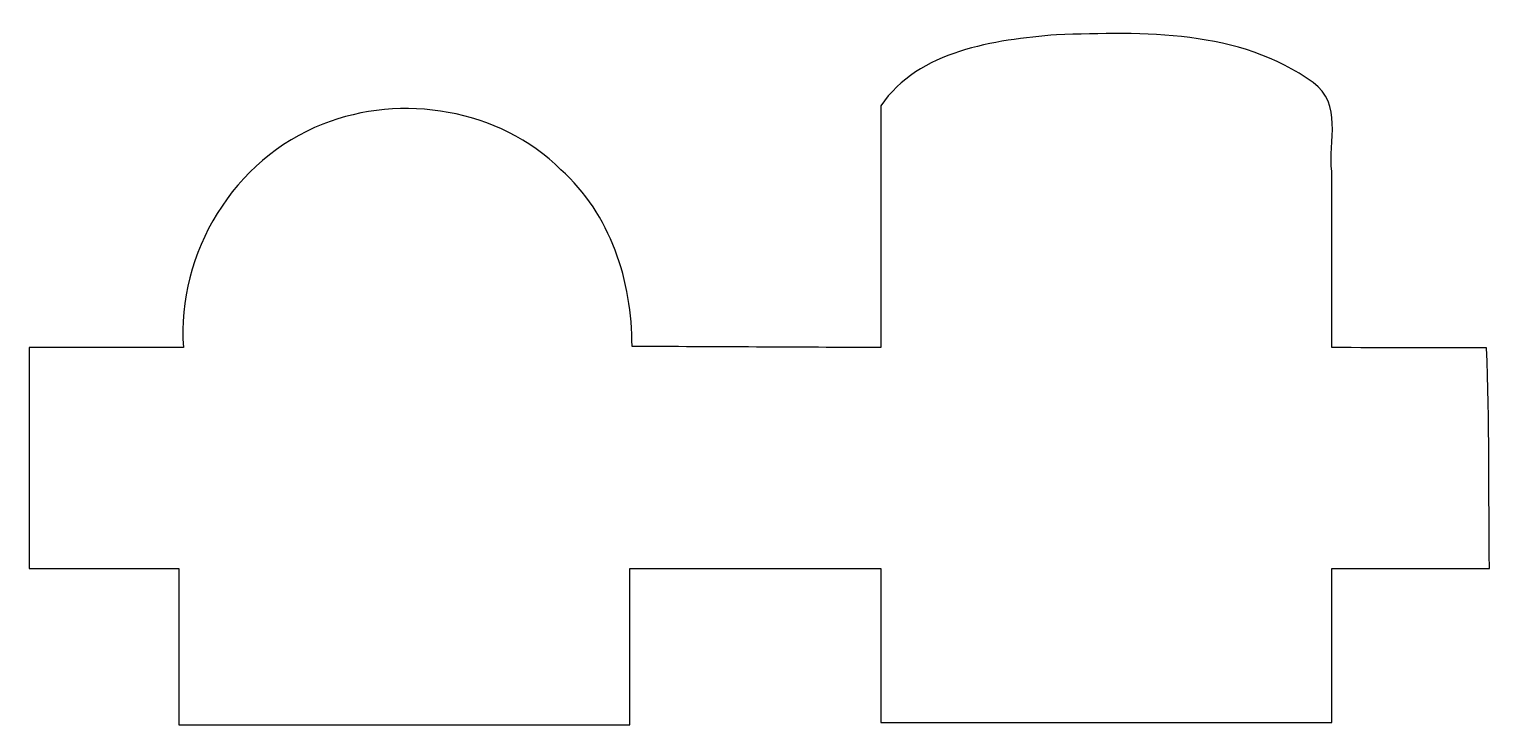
# Model space of a CAD drawing. Header units: centimetres. Extents: x -8.3 to 8.5, y -4.1 to 3.9.
import ezdxf

# ---------------------------------------------------------------- set-up
doc = ezdxf.new("R2010")
doc.units = ezdxf.units.CM
doc.header["$MEASUREMENT"] = 0
doc.layers.add('Layer 1', color=7, linetype='Continuous')

msp = doc.modelspace()

# ---------------------------------------------------------------- linework, layer by layer
at = {"layer": 'Layer 1'}
msp.add_open_spline([(-6.60135, -3.16177), (-6.60135, -2.86191), (-6.60135, -2.56205), (-6.60135, -2.26219), (-6.60135, -2.26219), (-7.17462, -2.26219), (-7.74788, -2.26219), (-8.32115, -2.26219), (-8.32115, -2.26219), (-8.32115, -1.41552), (-8.32115, -0.56885), (-8.32115, 0.27781), (-8.32115, 0.27781), (-7.73024, 0.27781), (-7.13934, 0.27781), (-6.54844, 0.27781), (-6.54844, 0.27781), (-6.62404, 1.3648), (-5.96851, 2.44993), (-4.94522, 2.8478), (-4.94522, 2.8478), (-4.04441, 3.20525), (-2.91344, 3.02791), (-2.20773, 2.32358), (-2.20773, 2.32358), (-1.63624, 1.81492), (-1.38928, 1.03948), (-1.39037, 0.29104), (-1.39037, 0.29104), (-0.43744, 0.28648), (0.5155, 0.28192), (1.46844, 0.27736), (1.46844, 0.27736), (1.46844, 1.2043), (1.46844, 2.13125), (1.46844, 3.0582), (1.46844, 3.0582), (1.90932, 3.70104), (2.77193, 3.81352), (3.49166, 3.87625), (3.49166, 3.87625), (4.48679, 3.90817), (5.59716, 3.94019), (6.44015, 3.32584), (6.44015, 3.32584), (6.78233, 3.08209), (6.61531, 2.65232), (6.65427, 2.30259), (6.65427, 2.30259), (6.65427, 1.62766), (6.65427, 0.95274), (6.65427, 0.27781), (6.65427, 0.27781), (7.24721, 0.27645), (7.84016, 0.27148), (8.43309, 0.27451), (8.43309, 0.27451), (8.47161, -0.57023), (8.4567, -1.41667), (8.46667, -2.2622), (8.46667, -2.2622), (7.86253, -2.2622), (7.2584, -2.26219), (6.65427, -2.26219), (6.65427, -2.26219), (6.65427, -2.85309), (6.65427, -3.44399), (6.65427, -4.0349), (6.65427, -4.0349), (4.92566, -4.0349), (3.19705, -4.0349), (1.46844, -4.0349), (1.46844, -4.0349), (1.46844, -3.44399), (1.46844, -2.85309), (1.46844, -2.26219), (1.46844, -2.26219), (0.50712, -2.26219), (-0.4542, -2.26219), (-1.41552, -2.26219), (-1.41552, -2.26219), (-1.41552, -2.86191), (-1.41552, -3.46163), (-1.41552, -4.06135), (-1.41552, -4.06135), (-3.14413, -4.06135), (-4.87274, -4.06135), (-6.60135, -4.06135), (-6.60135, -4.06135), (-6.60135, -3.76149), (-6.60135, -3.46163), (-6.60135, -3.16177)], degree=3, knots=[0, 0, 0, 0, 0.04166667, 0.04166667, 0.04166667, 0.04166667, 0.08333333, 0.08333333, 0.08333333, 0.08333333, 0.125, 0.125, 0.125, 0.125, 0.16666667, 0.16666667, 0.16666667, 0.16666667, 0.20833333, 0.20833333, 0.20833333, 0.20833333, 0.25, 0.25, 0.25, 0.25, 0.29166667, 0.29166667, 0.29166667, 0.29166667, 0.33333333, 0.33333333, 0.33333333, 0.33333333, 0.375, 0.375, 0.375, 0.375, 0.41666667, 0.41666667, 0.41666667, 0.41666667, 0.45833333, 0.45833333, 0.45833333, 0.45833333, 0.5, 0.5, 0.5, 0.5, 0.54166667, 0.54166667, 0.54166667, 0.54166667, 0.58333333, 0.58333333, 0.58333333, 0.58333333, 0.625, 0.625, 0.625, 0.625, 0.66666667, 0.66666667, 0.66666667, 0.66666667, 0.70833333, 0.70833333, 0.70833333, 0.70833333, 0.75, 0.75, 0.75, 0.75, 0.79166667, 0.79166667, 0.79166667, 0.79166667, 0.83333333, 0.83333333, 0.83333333, 0.83333333, 0.875, 0.875, 0.875, 0.875, 0.91666667, 0.91666667, 0.91666667, 0.91666667, 1, 1, 1, 1], dxfattribs=at)

doc.saveas('drawing.dxf')
